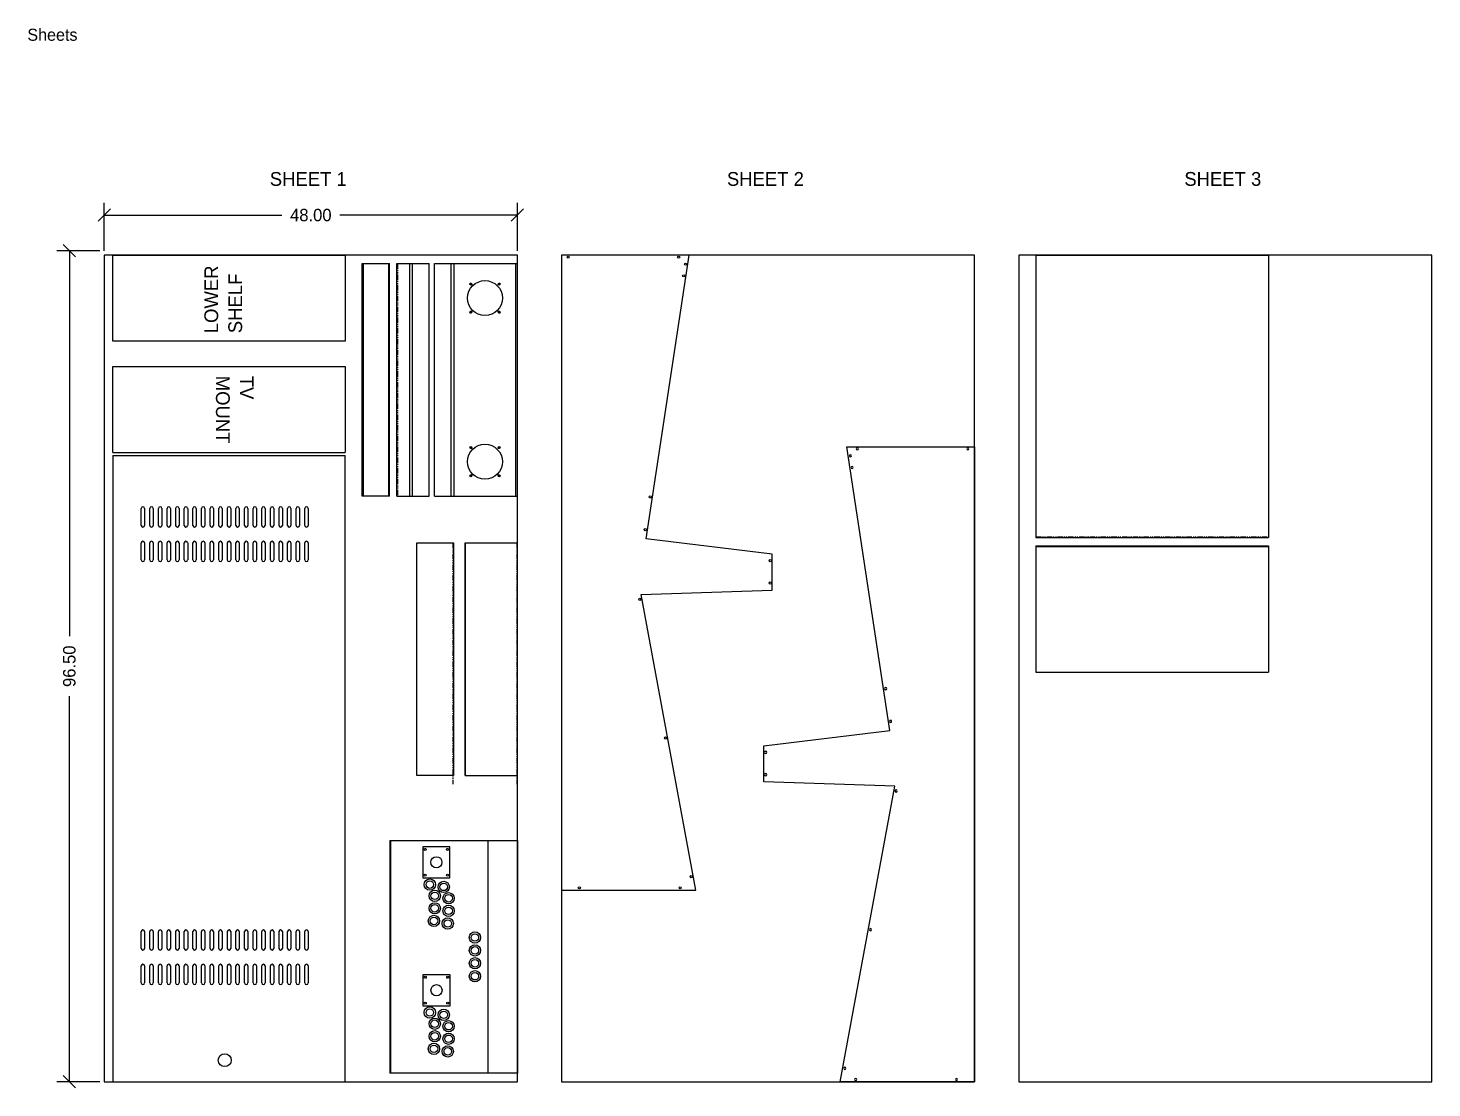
# Model space of a CAD drawing. Header units: inches. Extents: x -453 to 82, y -81 to 189.
# Drawn here: x -211.2 to -48.2, y 66.4 to 189.5 of the extents above; entities that cross this region are included whole.
import ezdxf

# ---------------------------------------------------------------- set-up
doc = ezdxf.new("R2010")
doc.units = ezdxf.units.IN
doc.header["$MEASUREMENT"] = 0
doc.linetypes.add('PHANTOM2', pattern=[1.25, 0.625, -0.125, 0.125, -0.125, 0.125, -0.125])
for name, color, linetype in [('Arcade', 3, 'Continuous'), ('Arcade_Inside', 8, 'Continuous'), ('Dim', 6, 'Continuous'), ('Hardware', 1, 'Continuous')]:
    doc.layers.add(name, color=color, linetype=linetype)
doc.dimstyles.get("Standard").update_dxf_attribs({"dimscale": 8, "dimtxt": 0.18, "dimasz": 0.18, "dimexe": 0.18, "dimexo": 0.0625, "dimgap": 0.09, "dimtad": 0, "dimzin": 0, "dimdsep": 46, "dimtxsty": 'Standard', "dimblk": 'OBLIQUE', "dimcen": 0.09, "dimadec": 0, "dimazin": 0, "dimtfac": 1, "dimtofl": 0, "dimtmove": 0, "dimatfit": 3, "dimldrblk": 'OBLIQUE', "dimfxl": 1, "dimfrac": 2, "dimtolj": 1, "dimtzin": 0, "dimarcsym": 0})

# ---------------------------------------------------------------- blocks, each defined once
blk = doc.blocks.new('Screw')
blk.add_circle((0, 0), 0.125)
blk = doc.blocks.new('_Oblique')
at = {"color": 0, "linetype": 'ByBlock', "lineweight": -2}
blk.add_line((-0.5, -0.5), (0.5, 0.5), dxfattribs=at)
blk = doc.blocks.new('*D33')
at = {"layer": 'Defpoints', "color": 0, "transparency": 16777216}
for p in [(-154.4, 167.74), (-202.4, 163.1), (-154.4, 163.1)]:
    blk.add_point(p, dxfattribs=at)
at = {"layer": 'Dim', "color": 0, "lineweight": -2, "transparency": 16777216}
for p, q in [((-202.4, 163.6), (-202.4, 169.18)), ((-154.4, 163.6), (-154.4, 169.18)), ((-202.4, 167.74), (-181.76, 167.74)), ((-154.4, 167.74), (-175.04, 167.74))]:
    blk.add_line(p, q, dxfattribs=at)
at = {"layer": 'Dim', "color": 0, "lineweight": -2, "transparency": 16777216, "xscale": 1.44, "yscale": 1.44, "zscale": 1.44, "rotation": 180}
blk.add_blockref('_Oblique', (-202.4, 167.74), dxfattribs=at)
at = {"layer": 'Dim', "color": 0, "lineweight": -2, "transparency": 16777216, "xscale": 1.44, "yscale": 1.44, "zscale": 1.44}
blk.add_blockref('_Oblique', (-154.4, 167.74), dxfattribs=at)
at = {"layer": 'Dim', "color": 0, "transparency": 16777216, "insert": (-178.4, 167.74), "char_height": 1.44, "attachment_point": 5}
blk.add_mtext('\\A1;48.00', dxfattribs=at)
blk = doc.blocks.new('*D34')
at = {"layer": 'Defpoints', "color": 0, "transparency": 16777216}
for p in [(-202.4, 163.6), (-206.45, 67.1), (-202.4, 67.1)]:
    blk.add_point(p, dxfattribs=at)
at = {"layer": 'Dim', "color": 0, "lineweight": -2, "transparency": 16777216}
for p, q in [((-202.9, 163.6), (-207.89, 163.6)), ((-206.45, 163.6), (-206.45, 118.83)), ((-206.45, 67.1), (-206.45, 111.87)), ((-202.9, 67.1), (-207.89, 67.1))]:
    blk.add_line(p, q, dxfattribs=at)
at = {"layer": 'Dim', "color": 0, "lineweight": -2, "transparency": 16777216, "xscale": 1.44, "yscale": 1.44, "zscale": 1.44}
for p, rotation in [((-206.45, 163.6), 90), ((-206.45, 67.1), 270)]:
    blk.add_blockref('_Oblique', p, dxfattribs=dict(at, rotation=rotation))
at = {"layer": 'Dim', "color": 0, "transparency": 16777216, "insert": (-206.45, 115.35), "char_height": 1.44, "attachment_point": 5, "rotation": 90}
blk.add_mtext('\\A1;96.50', dxfattribs=at)
blk = doc.blocks.new('Vent')
for points in [[(-0.18, 0.2), (-0.18, 0.2), (-0.18, 2.16)], [(0.21, 2.16), (0.21, 0.2)]]:
    blk.add_lwpolyline(points)
for centre, start, end in [((0.01, 2.16), 0, 180), ((0.01, 0.2), 180, 0)]:
    blk.add_arc(centre, 0.197, start, end)
blk = doc.blocks.new('Buttons')
for radius in [0.656, 0.438]:
    blk.add_circle((0, 0), radius)
blk = doc.blocks.new('SpeakerHole')
at = {"layer": 'Arcade'}
blk.add_ellipse((0, 0), major_axis=(-0.0974, -0.0974), ratio=0.714286, dxfattribs=at)
at = {"layer": 'Arcade_Inside', "linetype": 'PHANTOM2'}
for p, q in [((-0.1, -0.1), (0.1, 0.1)), ((-0.07, 0.07), (0.07, -0.07))]:
    blk.add_line(p, q, dxfattribs=at)
blk = doc.blocks.new('SpeakerMount')
at = {"layer": 'Arcade'}
blk.add_circle((0, 0), 2.0275, dxfattribs=at)
at = {"layer": 'Arcade_Inside'}
for centre in [(-1.63385, 1.63385), (1.63385, 1.63385), (-1.63385, -1.63385), (1.63385, -1.63385)]:
    blk.add_circle(centre, 0.11, dxfattribs=at)
for p, rotation in [((-1.63385, 1.63385), 90), ((-1.63385, -1.63385), 180), ((1.63385, -1.63385), 270)]:
    blk.add_blockref('SpeakerHole', p, dxfattribs=dict(rotation=rotation))
blk.add_blockref('SpeakerHole', (1.63385, 1.63385))

msp = doc.modelspace()

# ---------------------------------------------------------------- linework, layer by layer
at = {"layer": 'Arcade'}
for p, q in [((-201.402, 163.103), (-174.402, 163.103)), ((-201.402, 153.103), (-201.402, 163.103)), ((-174.402, 163.103, 0), (-174.402, 153.103, 0)), ((-134.459, 163.103), (-149.291, 163.103)), ((-149.291, 163.103), (-149.291, 89.364, 0)), ((-139.441, 130.165, 0), (-134.459, 163.103, 0)), ((-94.153, 163.103), (-94.153, 130.291, 0)), ((-94.153, 163.103), (-67.153, 163.103)), ((-67.153, 163.103), (-67.153, 130.291, 0)), ((-172.445, 135.103), (-172.445, 162.103)), ((-172.445, 162.103), (-169.243, 162.103)), ((-172.277, 135.103), (-172.277, 162.103)), ((-169.243, 135.103), (-169.243, 162.103)), ((-168.408, 135.103), (-168.408, 162.103)), ((-168.408, 162.103), (-164.641, 162.103)), ((-164.641, 135.103), (-164.641, 162.103)), ((-164.035, 135.103), (-164.035, 162.103)), ((-164.035, 162.103), (-154.402, 162.103)), ((-154.57, 135.103), (-154.57, 162.103)), ((-154.402, 135.103), (-154.402, 162.103)), ((-174.402, 153.103, 0), (-201.402, 153.103, 0)), ((-201.402, 150.167, 0), (-174.402, 150.167, 0)), ((-201.402, 140.167, 0), (-201.402, 150.167, 0)), ((-174.402, 150.167, 0), (-174.402, 140.167, 0)), ((-116.123, 140.843, 0), (-101.291, 140.843, 0)), ((-111.141, 107.904, 0), (-116.123, 140.843, 0)), ((-101.291, 140.843, 0), (-101.291, 67.103, 0)), ((-201.402, 140.167, 0), (-174.402, 140.167, 0)), ((-201.402, 139.843, 0), (-201.402, 67.103)), ((-201.402, 139.843, 0), (-174.402, 139.843, 0)), ((-174.402, 67.103, 0), (-174.402, 139.843, 0)), ((-169.243, 135.103), (-172.445, 135.103)), ((-168.408, 135.103), (-164.641, 135.103)), ((-164.035, 135.103), (-154.402, 135.103)), ((-166.071, 102.67), (-166.071, 129.67)), ((-166.071, 129.67), (-161.827, 129.67)), ((-161.827, 129.67, 0), (-161.827, 102.67, 0)), ((-160.465, 102.67), (-160.465, 129.67)), ((-160.465, 129.67), (-154.402, 129.67)), ((-160.449, 129.67, 0), (-160.449, 102.67, 0)), ((-154.402, 102.67), (-154.402, 129.67)), ((-124.801, 128.367, 0), (-139.441, 130.165, 0)), ((-94.153, 130.291, 0), (-67.153, 130.291, 0)), ((-94.153, 129.334, 0), (-67.153, 129.334, 0)), ((-94.153, 129.334, 0), (-94.153, 114.678, 0)), ((-94.153, 129.246, 0), (-67.153, 129.246, 0)), ((-67.153, 129.334, 0), (-67.153, 114.678, 0)), ((-124.801, 124.183, 0), (-124.801, 128.367, 0)), ((-140.019, 123.67, 0), (-124.801, 124.183, 0)), ((-133.673, 89.364, 0), (-140.019, 123.67, 0)), ((-94.153, 114.682, 0), (-67.153, 114.682, 0)), ((-94.153, 114.678, 0), (-67.153, 114.678, 0)), ((-125.781, 106.107), (-111.141, 107.904)), ((-125.781, 101.922, 0), (-125.781, 106.107, 0)), ((-161.827, 102.67), (-166.071, 102.67)), ((-160.465, 102.67), (-154.402, 102.67)), ((-110.563, 101.41, 0), (-125.781, 101.922, 0)), ((-116.909, 67.103), (-110.563, 101.41, 0)), ((-169.212, 95.103), (-169.212, 68.103)), ((-169.212, 95.103), (-154.394, 95.103)), ((-169.137, 95.103), (-169.137, 68.103)), ((-154.402, 95.103), (-154.402, 68.103)), ((-154.394, 95.103), (-154.394, 68.103)), ((-149.291, 89.364, 0), (-133.673, 89.364, 0)), ((-201.402, 67.103), (-174.402, 67.103, 0)), ((-154.394, 68.103), (-169.212, 68.103)), ((-101.291, 67.103), (-116.909, 67.103))]:
    msp.add_line(p, q, dxfattribs=at)
at = {"layer": 'Arcade', "color": 8}
for p, q in [((-166.914, 135.103), (-166.914, 162.103)), ((-166.591, 135.103), (-166.591, 162.103)), ((-157.838, 95.103), (-157.838, 68.103))]:
    msp.add_line(p, q, dxfattribs=at)
at = {"layer": 'Arcade'}
msp.add_circle((-188.402, 69.603, 0), 0.75, dxfattribs=at)
at = {"layer": 'Arcade_Inside', "color": 8}
msp.add_line((-169.318, 135.103), (-169.318, 162.103), dxfattribs=at)
at = {"layer": 'Arcade_Inside', "linetype": 'PHANTOM2'}
for p, q in [((-168.333, 162.103, 0), (-168.333, 135.103, 0)), ((-161.892, 129.67), (-161.892, 101.67)), ((-154.476, 129.67, 0), (-154.476, 101.67, 0)), ((-94.153, 130.384, 0), (-67.153, 130.384, 0))]:
    msp.add_line(p, q, dxfattribs=at)
at = {"layer": 'Arcade_Inside'}
for p, q in [((-162.085, 135.103), (-162.085, 162.103)), ((-161.762, 135.103), (-161.762, 162.103))]:
    msp.add_line(p, q, dxfattribs=at)
at = {"layer": 'Dim'}
for points in [[(-202.402, 67.103), (-154.402, 67.103), (-154.402, 163.103), (-202.402, 163.103)], [(-149.291, 67.103), (-101.291, 67.103), (-101.291, 163.103), (-149.291, 163.103)], [(-96.153, 67.103), (-48.153, 67.103), (-48.153, 163.103), (-96.153, 163.103)]]:
    msp.add_lwpolyline(points, close=True, dxfattribs=at)
at = {"layer": 'Hardware'}
for points in [[(-165.386, 94.385), (-165.386, 90.785), (-162.236, 90.785), (-162.236, 94.385)], [(-165.373, 79.528), (-165.373, 75.928), (-162.223, 75.928), (-162.223, 79.528)]]:
    msp.add_lwpolyline(points, close=True, dxfattribs=at)
for centre, radius in [((-165.111, 94.085), 0.115), ((-163.811, 92.585), 0.65), ((-162.511, 94.085), 0.115), ((-165.111, 91.085), 0.115), ((-162.511, 91.085), 0.115), ((-165.098, 79.228), 0.115), ((-163.798, 77.728), 0.65), ((-162.498, 79.228), 0.115), ((-165.098, 76.228), 0.115), ((-162.498, 76.228), 0.115)]:
    msp.add_circle(centre, radius, dxfattribs=at)

# ---------------------------------------------------------------- block references
at = {"rotation": 270}
for p in [(-158.166, 158.103), (-158.166, 139.103)]:
    msp.add_blockref('SpeakerMount', p, dxfattribs=at)
at = {"layer": 'Arcade'}
for p in [(-197.915, 131.51, 0), (-196.915, 131.51, 0), (-195.915, 131.51, 0), (-194.915, 131.51, 0), (-193.915, 131.51, 0), (-192.915, 131.51, 0), (-191.915, 131.51, 0), (-190.915, 131.51, 0), (-189.915, 131.51, 0), (-188.915, 131.51, 0), (-187.915, 131.51, 0), (-186.915, 131.51, 0), (-185.915, 131.51, 0), (-184.915, 131.51, 0), (-183.915, 131.51, 0), (-182.915, 131.51, 0), (-181.915, 131.51, 0), (-180.915, 131.51, 0), (-179.915, 131.51, 0), (-178.915, 131.51, 0), (-197.915, 127.51, 0), (-196.915, 127.51, 0), (-195.915, 127.51, 0), (-194.915, 127.51, 0), (-193.915, 127.51, 0), (-192.915, 127.51, 0), (-191.915, 127.51, 0), (-190.915, 127.51, 0), (-189.915, 127.51, 0), (-188.915, 127.51, 0), (-187.915, 127.51, 0), (-186.915, 127.51, 0), (-185.915, 127.51, 0), (-184.915, 127.51, 0), (-183.915, 127.51, 0), (-182.915, 127.51, 0), (-181.915, 127.51, 0), (-180.915, 127.51, 0), (-179.915, 127.51, 0), (-178.915, 127.51, 0), (-197.915, 82.383, 0), (-196.915, 82.383, 0), (-195.915, 82.383, 0), (-194.915, 82.383, 0), (-193.915, 82.383, 0), (-192.915, 82.383, 0), (-191.915, 82.383, 0), (-190.915, 82.383, 0), (-189.915, 82.383, 0), (-188.915, 82.383, 0), (-187.915, 82.383, 0), (-186.915, 82.383, 0), (-185.915, 82.383, 0), (-184.915, 82.383, 0), (-183.915, 82.383, 0), (-182.915, 82.383, 0), (-181.915, 82.383, 0), (-180.915, 82.383, 0), (-179.915, 82.383, 0), (-178.915, 82.383, 0), (-197.915, 78.383, 0), (-196.915, 78.383, 0), (-195.915, 78.383, 0), (-194.915, 78.383, 0), (-193.915, 78.383, 0), (-192.915, 78.383, 0), (-191.915, 78.383, 0), (-190.915, 78.383, 0), (-189.915, 78.383, 0), (-188.915, 78.383, 0), (-187.915, 78.383, 0), (-186.915, 78.383, 0), (-185.915, 78.383, 0), (-184.915, 78.383, 0), (-183.915, 78.383, 0), (-182.915, 78.383, 0), (-181.915, 78.383, 0), (-180.915, 78.383, 0), (-179.915, 78.383, 0), (-178.915, 78.383, 0)]:
    msp.add_blockref('Vent', p, dxfattribs=at)
at = {"layer": 'Hardware'}
for p in [(-148.504, 162.853), (-135.67, 162.853), (-134.872, 162.045, 0), (-135.077, 160.693, 0), (-138.96, 135.015, 0), (-139.537, 131.204, 0), (-125.023, 127.612, 0), (-125.023, 125.016, 0), (-140.177, 123.124, 0), (-137.197, 107.015, 0), (-147.198, 89.614, 0), (-135.488, 89.614, 0), (-134.217, 90.91, 0)]:
    msp.add_blockref('Screw', p, dxfattribs=at)
at = {"layer": 'Hardware', "xscale": -1}
for p in [(-114.912, 140.593, 0), (-102.078, 140.593, 0), (-115.71, 139.785, 0), (-115.505, 138.432, 0), (-111.621, 112.755, 0), (-111.045, 108.943, 0), (-125.559, 105.352), (-125.559, 102.756), (-110.405, 100.863, 0), (-113.385, 84.754, 0), (-116.365, 68.649, 0), (-115.094, 67.353), (-103.384, 67.353)]:
    msp.add_blockref('Screw', p, dxfattribs=at)
at = {"layer": 'Hardware', "rotation": 270}
for p in [(-164.572, 89.994), (-162.963, 89.728), (-164.002, 88.688), (-162.389, 88.404), (-164.002, 87.238), (-162.389, 86.946), (-164.095, 85.778), (-162.486, 85.478), (-159.338, 83.853), (-159.338, 82.353), (-159.338, 80.853), (-159.338, 79.353), (-164.572, 75.138), (-162.963, 74.871), (-164.002, 73.832), (-162.389, 73.547), (-164.002, 72.381), (-162.389, 72.089), (-164.095, 70.921), (-162.486, 70.622)]:
    msp.add_blockref('Buttons', p, dxfattribs=at)

# ---------------------------------------------------------------- texts
at = {"layer": 'Dim'}
for s, p in [('SHEET 1', (-183.166, 171.139, 0)), ('SHEET 2', (-130.055, 171.139, 0)), ('SHEET 3', (-76.917, 171.139, 0))]:
    msp.add_text(s, height=1.6038, dxfattribs=at).set_placement(p)
for s, rotation, p in [('LOWER', 90, (-189.164, 154.026, 0)), ('SHELF', 90, (-186.382, 154.026, 0)), ('MOUNT', 270, (-189.422, 149.083, 0)), ('TV ', 270, (-186.64, 149.083, 0))]:
    msp.add_text(s, height=1.6038, rotation=rotation, dxfattribs=at).set_placement(p)
at = {"layer": 'Dim', "insert": (-211.333, 189.384), "char_height": 1.4, "attachment_point": 1}
msp.add_mtext_dynamic_manual_height_columns('Sheets', width=37.95729, gutter_width=12.546, heights=[0], dxfattribs=at)

# ---------------------------------------------------------------- dimensions: what is measured, and where the dimension line sits
at = {"layer": 'Dim'}
dim = msp.add_linear_dim(base=(-154.402, 167.744), p1=(-202.402, 163.103), p2=(-154.402, 163.103), dimstyle='Standard', dxfattribs=at)
dim.commit()
dim.dimension.update_dxf_attribs({"geometry": '*D33', "text_midpoint": (-178.402, 167.744)})
dim = msp.add_linear_dim(base=(-206.455, 67.103), p1=(-202.402, 163.603), p2=(-202.402, 67.103), angle=90, dimstyle='Standard', dxfattribs=at)
dim.commit()
dim.dimension.update_dxf_attribs({"geometry": '*D34', "text_midpoint": (-206.455, 115.353)})

doc.saveas('drawing.dxf')
